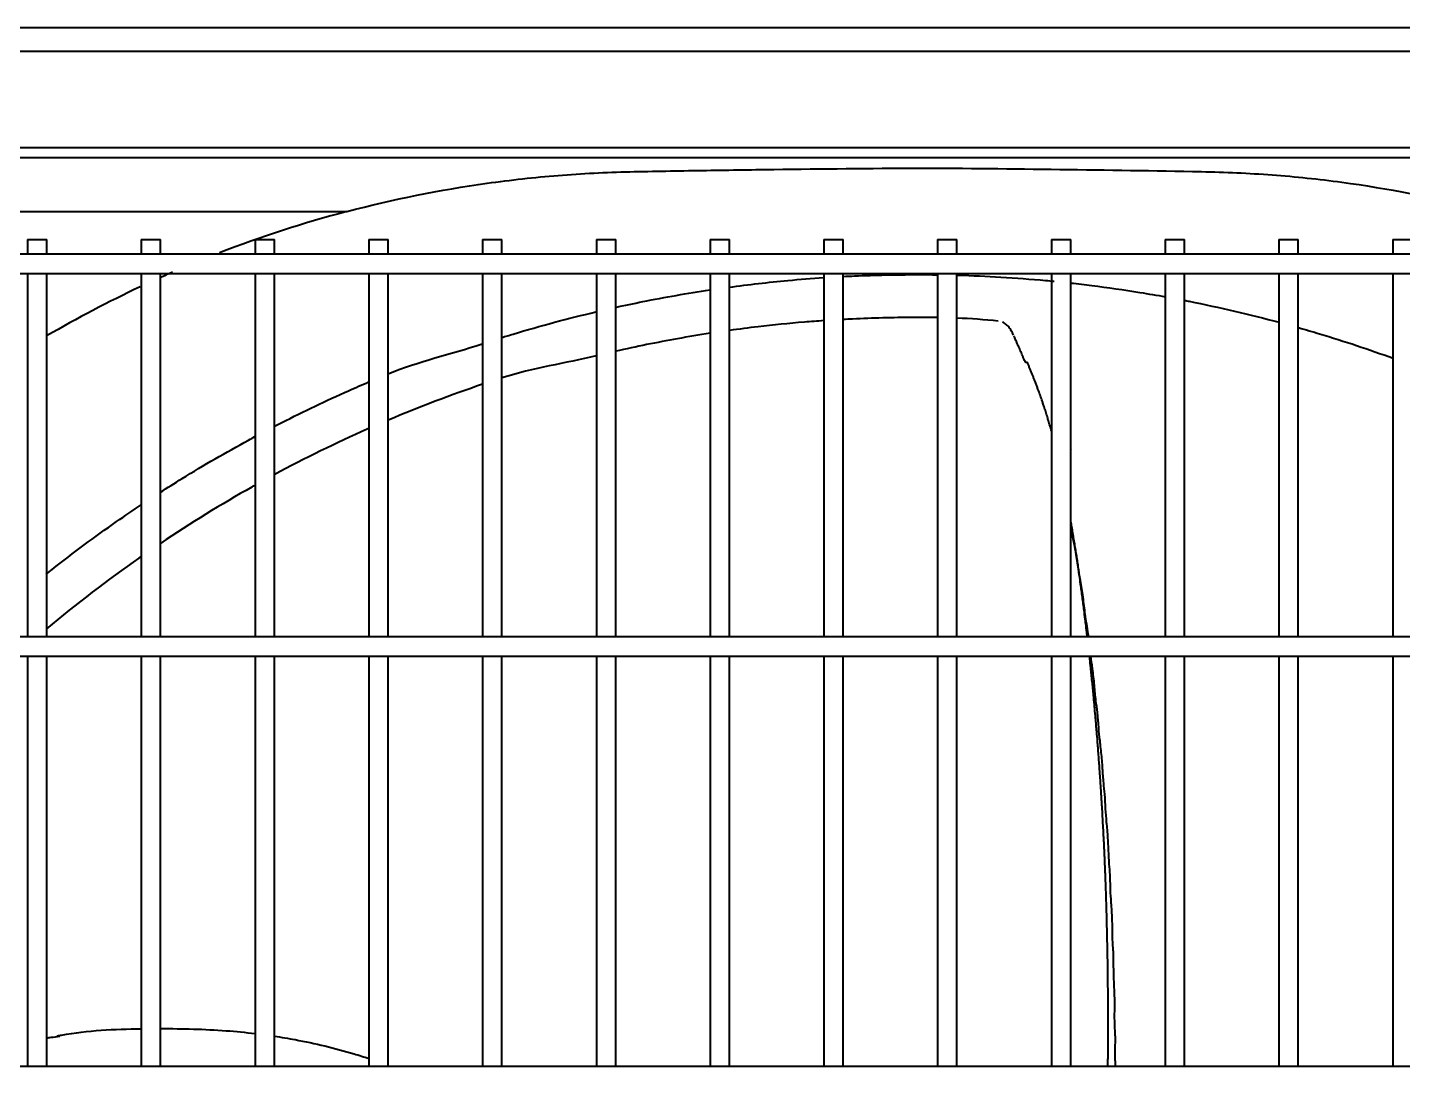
# Model space of a CAD drawing. Extents: x 58467 to 79089, y -33726 to -17391.
# Drawn here: x 72349.59 to 72377.99, y -20091.44 to -20069.97 of the extents above; entities that cross this region are included whole.
import ezdxf

# ---------------------------------------------------------------- set-up
doc = ezdxf.new("R2010")
doc.units = 0
doc.header["$LTSCALE"] = 100
doc.layers.add('+ENTE-ST-DOSEME USTU KONDDRENAJ', color=110, linetype='DOSEMEUSTUKONDENSDRENAJ_LINE', lineweight=40)
doc.linetypes.add('DOSEMEUSTUKONDENSDRENAJ_LINE', pattern='A,300,-40,["CD",Standard,S=15,R=0,X=-35,Y=-7.5],0', length=340)

# ---------------------------------------------------------------- blocks, each defined once
blk = doc.blocks.new('1 VE ZEMİN SAĞ')
at = {"color": 3}
for p, q in [((54067.032, -32771.052, -3.539), (54183.081, -32771.052, -3.539)), ((54183.081, -32771.552, -3.539), (54067.032, -32771.552, -3.539)), ((54072.523, -32773.531, -3.539), (54177.681, -32773.531, -3.539)), ((54177.529, -32773.744, -3.539), (54072.675, -32773.744, -3.539)), ((54135.628, -32774.855, -3.539), (54143.998, -32774.855, -3.539)), ((54137.4, -32775.435, -3.539), (54137.4, -32775.736, -3.539)), ((54137.4, -32775.435, -3.539), (54137.8, -32775.435, -3.539)), ((54137.8, -32775.736, -3.539), (54137.8, -32775.435, -3.539)), ((54139.75, -32775.435, -3.539), (54139.75, -32775.736, -3.539)), ((54139.75, -32775.435, -3.539), (54140.15, -32775.435, -3.539)), ((54140.15, -32775.736, -3.539), (54140.15, -32775.435, -3.539)), ((54142.1, -32775.435, -3.539), (54142.1, -32775.736, -3.539)), ((54142.1, -32775.435, -3.539), (54142.5, -32775.435, -3.539)), ((54142.5, -32775.736, -3.539), (54142.5, -32775.435, -3.539)), ((54144.449, -32775.435, -3.539), (54144.449, -32775.736, -3.539)), ((54144.449, -32775.435, -3.539), (54144.849, -32775.435, -3.539)), ((54144.849, -32775.736, -3.539), (54144.849, -32775.435, -3.539)), ((54146.799, -32775.435, -3.539), (54146.799, -32775.736, -3.539)), ((54146.799, -32775.435, -3.539), (54147.199, -32775.435, -3.539)), ((54147.199, -32775.736, -3.539), (54147.199, -32775.435, -3.539)), ((54149.149, -32775.435, -3.539), (54149.149, -32775.736, -3.539)), ((54149.149, -32775.435, -3.539), (54149.548, -32775.435, -3.539)), ((54149.548, -32775.736, -3.539), (54149.548, -32775.435, -3.539)), ((54151.498, -32775.435, -3.539), (54151.498, -32775.736, -3.539)), ((54151.498, -32775.435, -3.539), (54151.898, -32775.435, -3.539)), ((54151.898, -32775.736, -3.539), (54151.898, -32775.435, -3.539)), ((54153.848, -32775.435, -3.539), (54153.848, -32775.736, -3.539)), ((54153.848, -32775.435, -3.539), (54154.248, -32775.435, -3.539)), ((54154.248, -32775.736, -3.539), (54154.248, -32775.435, -3.539)), ((54156.197, -32775.435, -3.539), (54156.197, -32775.736, -3.539)), ((54156.197, -32775.435, -3.539), (54156.597, -32775.435, -3.539)), ((54156.597, -32775.736, -3.539), (54156.597, -32775.435, -3.539)), ((54158.547, -32775.435, -3.539), (54158.547, -32775.736, -3.539)), ((54158.547, -32775.435, -3.539), (54158.947, -32775.435, -3.539)), ((54158.947, -32775.736, -3.539), (54158.947, -32775.435, -3.539)), ((54160.897, -32775.435, -3.539), (54160.897, -32775.736, -3.539)), ((54160.897, -32775.435, -3.539), (54161.297, -32775.435, -3.539)), ((54161.297, -32775.736, -3.539), (54161.297, -32775.435, -3.539)), ((54163.246, -32775.435, -3.539), (54163.246, -32775.736, -3.539)), ((54163.246, -32775.435, -3.539), (54163.646, -32775.435, -3.539)), ((54163.646, -32775.736, -3.539), (54163.646, -32775.435, -3.539)), ((54165.596, -32775.435, -3.539), (54165.596, -32775.736, -3.539)), ((54165.596, -32775.435, -3.539), (54165.996, -32775.435, -3.539)), ((54177.808, -32775.735, -3.539), (54072.353, -32775.735, -3.539)), ((54072.353, -32776.135, -3.539), (54177.808, -32776.135, -3.539)), ((54137.4, -32776.136, -3.539), (54137.4, -32783.641, -3.539)), ((54137.8, -32783.641, -3.539), (54137.8, -32776.136, -3.539)), ((54139.75, -32776.136, -3.539), (54139.75, -32783.641, -3.539)), ((54140.15, -32783.641, -3.539), (54140.15, -32776.136, -3.539)), ((54142.1, -32776.136, -3.539), (54142.1, -32783.641, -3.539)), ((54142.5, -32783.641, -3.539), (54142.5, -32776.136, -3.539)), ((54144.449, -32776.136, -3.539), (54144.449, -32783.641, -3.539)), ((54144.849, -32783.641, -3.539), (54144.849, -32776.136, -3.539)), ((54146.799, -32776.136, -3.539), (54146.799, -32783.641, -3.539)), ((54147.199, -32783.641, -3.539), (54147.199, -32776.136, -3.539)), ((54149.149, -32776.136, -3.539), (54149.149, -32783.641, -3.539)), ((54149.548, -32783.641, -3.539), (54149.548, -32776.136, -3.539)), ((54151.498, -32776.136, -3.539), (54151.498, -32783.641, -3.539)), ((54151.898, -32783.641, -3.539), (54151.898, -32776.136, -3.539)), ((54153.848, -32776.136, -3.539), (54153.848, -32783.641, -3.539)), ((54154.248, -32783.641, -3.539), (54154.248, -32776.136, -3.539)), ((54156.197, -32776.136, -3.539), (54156.197, -32783.641, -3.539)), ((54156.597, -32783.641, -3.539), (54156.597, -32776.136, -3.539)), ((54158.547, -32776.136, -3.539), (54158.547, -32783.641, -3.539)), ((54158.947, -32783.641, -3.539), (54158.947, -32776.136, -3.539)), ((54160.897, -32776.136, -3.539), (54160.897, -32783.641, -3.539)), ((54161.297, -32783.641, -3.539), (54161.297, -32776.136, -3.539)), ((54163.246, -32776.136, -3.539), (54163.246, -32783.641, -3.539)), ((54163.646, -32783.641, -3.539), (54163.646, -32776.136, -3.539)), ((54165.596, -32776.136, -3.539), (54165.596, -32783.641, -3.539)), ((54158.954, -32779.784, -3.539), (54158.947, -32779.77, -3.539)), ((54158.954, -32779.784, -3.539), (54158.947, -32779.784, -3.539)), ((54184.216, -32783.64, -3.539), (54065.854, -32783.64, -3.539)), ((54065.854, -32784.04, -3.539), (54184.216, -32784.04, -3.539)), ((54137.4, -32784.041, -3.539), (54137.4, -32792.519, -3.539)), ((54137.8, -32792.519, -3.539), (54137.8, -32784.041, -3.539)), ((54139.75, -32784.041, -3.539), (54139.75, -32792.519, -3.539)), ((54140.15, -32792.519, -3.539), (54140.15, -32784.041, -3.539)), ((54142.1, -32784.041, -3.539), (54142.1, -32792.519, -3.539)), ((54142.5, -32792.519, -3.539), (54142.5, -32784.041, -3.539)), ((54144.449, -32784.041, -3.539), (54144.449, -32792.519, -3.539)), ((54144.849, -32792.519, -3.539), (54144.849, -32784.041, -3.539)), ((54146.799, -32784.041, -3.539), (54146.799, -32792.519, -3.539)), ((54147.199, -32792.519, -3.539), (54147.199, -32784.041, -3.539)), ((54149.149, -32784.041, -3.539), (54149.149, -32792.519, -3.539)), ((54149.548, -32792.519, -3.539), (54149.548, -32784.041, -3.539)), ((54151.498, -32784.041, -3.539), (54151.498, -32792.519, -3.539)), ((54151.898, -32792.519, -3.539), (54151.898, -32784.041, -3.539)), ((54153.848, -32784.041, -3.539), (54153.848, -32792.519, -3.539)), ((54154.248, -32792.519, -3.539), (54154.248, -32784.041, -3.539)), ((54156.197, -32784.041, -3.539), (54156.197, -32792.519, -3.539)), ((54156.597, -32792.519, -3.539), (54156.597, -32784.041, -3.539)), ((54158.547, -32784.041, -3.539), (54158.547, -32792.519, -3.539)), ((54158.947, -32792.519, -3.539), (54158.947, -32784.041, -3.539)), ((54160.897, -32784.041, -3.539), (54160.897, -32792.519, -3.539)), ((54161.297, -32792.519, -3.539), (54161.297, -32784.041, -3.539)), ((54163.246, -32784.041, -3.539), (54163.246, -32792.519, -3.539)), ((54163.646, -32792.519, -3.539), (54163.646, -32784.041, -3.539)), ((54165.596, -32784.041, -3.539), (54165.596, -32792.519, -3.539)), ((54184.216, -32792.519, -3.539), (54065.854, -32792.519, -3.539))]:
    blk.add_line(p, q, dxfattribs=at)
for points, knots in [([(54143.998, -32774.855, -3.539), (54144.954, -32774.603, -3.539), (54145.919, -32774.409, -3.539), (54147.38, -32774.202, -3.539), (54147.869, -32774.148, -3.539), (54148.852, -32774.068, -3.539), (54149.345, -32774.045, -3.539), (54150.336, -32774.021, -3.539), (54150.833, -32774.014, -3.539), (54151.825, -32773.998, -3.539), (54152.321, -32773.991, -3.539), (54153.81, -32773.972, -3.539), (54154.804, -32773.962, -3.539), (54155.797, -32773.956, -3.539)], [0, 0, 0, 0, 0.25, 0.25, 0.375, 0.375, 0.5, 0.5, 0.625, 0.625, 0.75, 0.75, 1, 1, 1, 1]), ([(54155.797, -32773.956, -3.539), (54156.772, -32773.962, -3.539), (54157.747, -32773.971, -3.539), (54159.697, -32773.996, -3.539), (54160.672, -32774.01, -3.539), (54162.134, -32774.042, -3.539), (54162.622, -32774.061, -3.539), (54163.591, -32774.134, -3.539), (54164.07, -32774.185, -3.539), (54165.497, -32774.378, -3.539), (54166.43, -32774.559, -3.539), (54167.347, -32774.791, -3.539)], [0, 0, 0, 0, 0.25, 0.25, 0.5, 0.5, 0.625, 0.625, 0.75, 0.75, 1, 1, 1, 1]), ([(54154.246, -32776.196, -3.539), (54154.324, -32776.192, -3.539), (54154.831, -32776.169, -3.539), (54155.339, -32776.162, -3.539), (54155.768, -32776.157, -3.539)], [0, 0, 0, 0, 0.15493, 1, 1, 1, 1]), ([(54151.893, -32776.418, -3.539), (54152.297, -32776.363, -3.539), (54152.947, -32776.29, -3.539), (54153.599, -32776.236, -3.539), (54153.846, -32776.22, -3.539)], [0, 0, 0, 0, 0.622175, 1, 1, 1, 1]), ([(54156.598, -32776.169, -3.539), (54156.605, -32776.169, -3.539), (54156.907, -32776.177, -3.539), (54157.518, -32776.205, -3.539), (54158.179, -32776.256, -3.539), (54158.544, -32776.29, -3.539), (54158.602, -32776.296, -3.539)], [0, 0, 0, 0, 0.009862, 0.452008, 0.912782, 1, 1, 1, 1]), ([(54158.949, -32776.332, -3.539), (54159.094, -32776.349, -3.539), (54159.571, -32776.405, -3.539), (54160.222, -32776.499, -3.539), (54160.726, -32776.585, -3.539), (54160.901, -32776.617, -3.539)], [0, 0, 0, 0, 0.222526, 0.729479, 1, 1, 1, 1]), ([(54149.543, -32776.836, -3.539), (54149.731, -32776.794, -3.539), (54150.378, -32776.658, -3.539), (54151.029, -32776.544, -3.539), (54151.493, -32776.475, -3.539)], [0, 0, 0, 0, 0.290991, 1, 1, 1, 1]), ([(54161.298, -32776.691, -3.539), (54161.33, -32776.697, -3.539), (54161.987, -32776.827, -3.539), (54162.64, -32776.979, -3.539), (54163.254, -32777.144, -3.539)], [0, 0, 0, 0, 0.049766, 1, 1, 1, 1]), ([(54147.196, -32777.459, -3.539), (54147.275, -32777.434, -3.539), (54147.917, -32777.237, -3.539), (54148.567, -32777.063, -3.539), (54149.141, -32776.928, -3.539)], [0, 0, 0, 0, 0.122391, 1, 1, 1, 1]), ([(54153.847, -32777.11, -3.539), (54153.713, -32777.119, -3.539), (54153.259, -32777.154, -3.539), (54152.61, -32777.219, -3.539), (54152.094, -32777.285, -3.539), (54151.898, -32777.313, -3.539)], [0, 0, 0, 0, 0.205527, 0.696848, 1, 1, 1, 1]), ([(54156.196, -32777.046, -3.539), (54156.026, -32777.043, -3.539), (54155.439, -32777.043, -3.539), (54154.79, -32777.058, -3.539), (54154.312, -32777.082, -3.539), (54154.247, -32777.085, -3.539)], [0, 0, 0, 0, 0.25942, 0.898801, 1, 1, 1, 1]), ([(54157.765, -32777.407, -3.539), (54157.748, -32777.375, -3.539), (54157.712, -32777.311, -3.539), (54157.671, -32777.237, -3.539), (54157.616, -32777.188, -3.539), (54157.565, -32777.154, -3.539), (54157.537, -32777.14, -3.539)], [0, 0, 0, 0, 0.181976, 0.413188, 0.708779, 1, 1, 1, 1]), ([(54163.652, -32777.254, -3.539), (54163.798, -32777.296, -3.539), (54164.455, -32777.488, -3.539), (54165.106, -32777.704, -3.539), (54165.608, -32777.886, -3.539)], [0, 0, 0, 0, 0.22069, 1, 1, 1, 1]), ([(54151.498, -32777.371, -3.539), (54151.274, -32777.406, -3.539), (54150.624, -32777.514, -3.539), (54149.975, -32777.646, -3.539), (54149.548, -32777.743, -3.539)], [0, 0, 0, 0, 0.345093, 1, 1, 1, 1]), ([(54158.547, -32779.388, -3.539), (54158.538, -32779.355, -3.539), (54158.518, -32779.284, -3.539), (54158.491, -32779.19, -3.539), (54158.462, -32779.094, -3.539), (54158.432, -32778.996, -3.539), (54158.401, -32778.9, -3.539), (54158.374, -32778.817, -3.539), (54158.346, -32778.734, -3.539), (54158.313, -32778.641, -3.539), (54158.28, -32778.55, -3.539), (54158.251, -32778.471, -3.539), (54158.221, -32778.393, -3.539), (54158.192, -32778.316, -3.539), (54158.157, -32778.23, -3.539), (54158.127, -32778.155, -3.539), (54158.098, -32778.083, -3.539), (54158.072, -32778.022, -3.539), (54158.047, -32777.962, -3.539), (54158.018, -32777.988, -3.539), (54157.989, -32777.921, -3.539), (54157.961, -32777.856, -3.539), (54157.939, -32777.804, -3.539), (54157.915, -32777.749, -3.539), (54157.895, -32777.703, -3.539), (54157.872, -32777.65, -3.539), (54157.854, -32777.609, -3.539), (54157.833, -32777.561, -3.539), (54157.815, -32777.52, -3.539), (54157.8, -32777.485, -3.539), (54157.783, -32777.447, -3.539), (54157.776, -32777.432, -3.539), (54157.774, -32777.427, -3.539)], [0, 0, 0, 0, 0.039009, 0.083366, 0.112937, 0.157294, 0.201651, 0.231222, 0.260794, 0.305151, 0.349508, 0.379079, 0.40865, 0.453007, 0.482579, 0.526936, 0.556507, 0.586078, 0.61565, 0.645221, 0.689578, 0.71915, 0.748721, 0.778292, 0.807864, 0.837435, 0.867006, 0.896578, 0.926149, 0.95572, 0.985292, 1, 1, 1, 1]), ([(54142.492, -32779.296, -3.539), (54142.545, -32779.269, -3.539), (54142.826, -32779.125, -3.539), (54143.336, -32778.873, -3.539), (54143.936, -32778.597, -3.539), (54144.306, -32778.435, -3.539), (54144.444, -32778.376, -3.539)], [0, 0, 0, 0, 0.082272, 0.438667, 0.790874, 1, 1, 1, 1]), ([(54140.139, -32780.659, -3.539), (54140.289, -32780.562, -3.539), (54140.665, -32780.325, -3.539), (54141.271, -32779.962, -3.539), (54141.776, -32779.678, -3.539), (54142.053, -32779.529, -3.539), (54142.098, -32779.504, -3.539)], [0, 0, 0, 0, 0.235493, 0.585637, 0.931817, 1, 1, 1, 1]), ([(54144.449, -32779.338, -3.539), (54144.438, -32779.343, -3.539), (54143.784, -32779.633, -3.539), (54143.132, -32779.951, -3.539), (54142.497, -32780.293, -3.539)], [0, 0, 0, 0, 0.017477, 1, 1, 1, 1]), ([(54142.099, -32780.511, -3.539), (54142.077, -32780.523, -3.539), (54141.419, -32780.893, -3.539), (54140.767, -32781.294, -3.539), (54140.145, -32781.712, -3.539)], [0, 0, 0, 0, 0.033617, 1, 1, 1, 1]), ([(54137.789, -32782.344, -3.539), (54137.829, -32782.312, -3.539), (54138.087, -32782.108, -3.539), (54138.566, -32781.742, -3.539), (54139.181, -32781.299, -3.539), (54139.578, -32781.029, -3.539), (54139.749, -32780.914, -3.539)], [0, 0, 0, 0, 0.062992, 0.40604, 0.74536, 1, 1, 1, 1]), ([(54159.289, -32783.64, -3.539), (54159.286, -32783.61, -3.539), (54159.275, -32783.52, -3.539), (54159.261, -32783.399, -3.539), (54159.242, -32783.247, -3.539), (54159.225, -32783.111, -3.539), (54159.205, -32782.958, -3.539), (54159.187, -32782.822, -3.539), (54159.169, -32782.687, -3.539), (54159.149, -32782.539, -3.539), (54159.13, -32782.407, -3.539), (54159.109, -32782.261, -3.539), (54159.092, -32782.145, -3.539), (54159.071, -32782.001, -3.539), (54159.051, -32781.871, -3.539), (54159.028, -32781.728, -3.539), (54159.007, -32781.598, -3.539), (54158.986, -32781.469, -3.539), (54158.966, -32781.35, -3.539), (54158.952, -32781.273, -3.539), (54158.947, -32781.241, -3.539)], [0, 0, 0, 0, 0.03653, 0.110211, 0.147051, 0.220732, 0.275993, 0.331254, 0.386515, 0.441776, 0.515457, 0.552298, 0.625979, 0.66282, 0.736501, 0.791762, 0.847023, 0.902283, 0.957544, 1, 1, 1, 1]), ([(54159.315, -32783.641, -3.539), (54159.313, -32783.622, -3.539), (54159.293, -32783.462, -3.539), (54159.252, -32783.259, -3.539), (54159.225, -32782.996, -3.539), (54159.193, -32782.747, -3.539), (54159.146, -32782.483, -3.539), (54159.111, -32782.26, -3.539), (54159.086, -32782.074, -3.539), (54159.059, -32781.907, -3.539), (54159.012, -32781.704, -3.539), (54158.978, -32781.492, -3.539), (54158.956, -32781.346, -3.539), (54158.948, -32781.294, -3.539), (54158.947, -32781.291, -3.539)], [0, 0, 0, 0, 0.022704, 0.188294, 0.255944, 0.328946, 0.48653, 0.631631, 0.688105, 0.734898, 0.828723, 0.938324, 0.99671, 1, 1, 1, 1]), ([(54139.749, -32781.982, -3.539), (54139.734, -32781.993, -3.539), (54139.069, -32782.457, -3.539), (54138.415, -32782.956, -3.539), (54137.793, -32783.478, -3.539)], [0, 0, 0, 0, 0.02383, 1, 1, 1, 1]), ([(54159.715, -32792.517, -3.539), (54159.715, -32792.478, -3.539), (54159.716, -32792.407, -3.539), (54159.717, -32792.288, -3.539), (54159.718, -32792.158, -3.539), (54159.718, -32792.012, -3.539), (54159.719, -32791.866, -3.539), (54159.719, -32791.719, -3.539), (54159.719, -32791.571, -3.539), (54159.719, -32791.438, -3.539), (54159.719, -32791.287, -3.539), (54159.718, -32791.151, -3.539), (54159.717, -32790.983, -3.539), (54159.716, -32790.85, -3.539), (54159.714, -32790.686, -3.539), (54159.713, -32790.555, -3.539), (54159.711, -32790.39, -3.539), (54159.708, -32790.259, -3.539), (54159.706, -32790.095, -3.539), (54159.703, -32789.962, -3.539), (54159.7, -32789.795, -3.539), (54159.696, -32789.66, -3.539), (54159.692, -32789.491, -3.539), (54159.688, -32789.339, -3.539), (54159.683, -32789.173, -3.539), (54159.679, -32789.026, -3.539), (54159.674, -32788.878, -3.539), (54159.668, -32788.715, -3.539), (54159.663, -32788.567, -3.539), (54159.656, -32788.404, -3.539), (54159.65, -32788.256, -3.539), (54159.643, -32788.089, -3.539), (54159.636, -32787.938, -3.539), (54159.628, -32787.788, -3.539), (54159.62, -32787.623, -3.539), (54159.612, -32787.476, -3.539), (54159.603, -32787.314, -3.539), (54159.595, -32787.169, -3.539), (54159.585, -32787.008, -3.539), (54159.575, -32786.847, -3.539), (54159.566, -32786.702, -3.539), (54159.555, -32786.54, -3.539), (54159.545, -32786.393, -3.539), (54159.533, -32786.228, -3.539), (54159.522, -32786.082, -3.539), (54159.511, -32785.937, -3.539), (54159.499, -32785.778, -3.539), (54159.486, -32785.62, -3.539), (54159.472, -32785.463, -3.539), (54159.459, -32785.306, -3.539), (54159.446, -32785.164, -3.539), (54159.432, -32785.007, -3.539), (54159.419, -32784.866, -3.539), (54159.404, -32784.707, -3.539), (54159.389, -32784.564, -3.539), (54159.375, -32784.422, -3.539), (54159.359, -32784.266, -3.539), (54159.345, -32784.14, -3.539), (54159.337, -32784.06, -3.539), (54159.335, -32784.041, -3.539)], [0, 0, 0, 0, 0.013718, 0.025238, 0.042517, 0.059796, 0.077075, 0.094355, 0.111634, 0.128913, 0.140433, 0.163472, 0.174991, 0.19803, 0.20955, 0.232588, 0.244108, 0.267147, 0.278666, 0.301705, 0.313225, 0.336264, 0.347783, 0.370822, 0.388101, 0.405381, 0.42266, 0.439939, 0.462978, 0.474498, 0.497537, 0.514816, 0.532095, 0.549374, 0.566653, 0.589692, 0.601212, 0.624251, 0.64153, 0.658809, 0.681848, 0.693368, 0.716407, 0.733686, 0.750965, 0.768244, 0.785524, 0.808563, 0.825842, 0.843121, 0.86616, 0.877679, 0.900718, 0.917998, 0.935277, 0.952556, 0.969835, 0.992874, 1, 1, 1, 1]), ([(54159.871, -32792.51, -3.539), (54159.869, -32792.453, -3.539), (54159.865, -32792.295, -3.539), (54159.867, -32792.129, -3.539), (54159.869, -32791.967, -3.539), (54159.869, -32791.884, -3.539), (54159.859, -32791.731, -3.539), (54159.851, -32791.553, -3.539), (54159.856, -32791.336, -3.539), (54159.857, -32791.083, -3.539), (54159.842, -32790.796, -3.539), (54159.833, -32790.567, -3.539), (54159.833, -32790.386, -3.539), (54159.833, -32790.263, -3.539), (54159.828, -32790.143, -3.539), (54159.814, -32789.975, -3.539), (54159.809, -32789.782, -3.539), (54159.807, -32789.561, -3.539), (54159.798, -32789.322, -3.539), (54159.778, -32789.069, -3.539), (54159.767, -32788.854, -3.539), (54159.764, -32788.682, -3.539), (54159.761, -32788.524, -3.539), (54159.739, -32788.318, -3.539), (54159.729, -32788.096, -3.539), (54159.721, -32787.881, -3.539), (54159.706, -32787.649, -3.539), (54159.681, -32787.404, -3.539), (54159.665, -32787.191, -3.539), (54159.659, -32787.017, -3.539), (54159.65, -32786.854, -3.539), (54159.622, -32786.643, -3.539), (54159.608, -32786.411, -3.539), (54159.594, -32786.193, -3.539), (54159.572, -32785.963, -3.539), (54159.542, -32785.724, -3.539), (54159.523, -32785.512, -3.539), (54159.511, -32785.331, -3.539), (54159.495, -32785.16, -3.539), (54159.46, -32784.943, -3.539), (54159.441, -32784.688, -3.539), (54159.418, -32784.46, -3.539), (54159.39, -32784.253, -3.539), (54159.371, -32784.121, -3.539), (54159.36, -32784.039, -3.539)], [0, 0, 0, 0, 0.020993, 0.060732, 0.0678, 0.074162, 0.086897, 0.117658, 0.135798, 0.155524, 0.197696, 0.23796, 0.254024, 0.266902, 0.278583, 0.291499, 0.323077, 0.341369, 0.36095, 0.402348, 0.440072, 0.454754, 0.466698, 0.490617, 0.521317, 0.539051, 0.558332, 0.59936, 0.637234, 0.652147, 0.664401, 0.689266, 0.720818, 0.739028, 0.758563, 0.799999, 0.837338, 0.851752, 0.864099, 0.891017, 0.924896, 0.944238, 0.965101, 1, 1, 1, 1]), ([(54138.016, -32791.886, -3.539), (54138.046, -32791.88, -3.539), (54138.614, -32791.771, -3.539), (54139.196, -32791.746, -3.539), (54139.749, -32791.739, -3.539)], [0, 0, 0, 0, 0.052096, 1, 1, 1, 1]), ([(54140.15, -32791.736, -3.539), (54140.601, -32791.736, -3.539), (54141.252, -32791.75, -3.539), (54141.902, -32791.814, -3.539), (54142.101, -32791.838, -3.539)], [0, 0, 0, 0, 0.693143, 1, 1, 1, 1]), ([(54137.797, -32791.928, -3.539), (54137.827, -32791.924, -3.539), (54137.917, -32791.912, -3.539), (54138.008, -32791.9, -3.539), (54138.068, -32791.893, -3.539)], [0, 0, 0, 0, 0.329472, 1, 1, 1, 1]), ([(54142.501, -32791.892, -3.539), (54142.644, -32791.914, -3.539), (54143.197, -32792.008, -3.539), (54143.849, -32792.163, -3.539), (54144.351, -32792.32, -3.539), (54144.453, -32792.354, -3.539)], [0, 0, 0, 0, 0.217085, 0.84018, 1, 1, 1, 1])]:
    blk.add_open_spline(points, degree=3, knots=knots, dxfattribs=at)
for points in [[(54143.998, -32774.855, -3.539), (54143.101, -32775.093, -3.539), (54142.223, -32775.378, -3.539), (54141.365, -32775.71, -3.539)], [(54140.398, -32776.107, -3.539), (54140.309, -32776.146, -3.539), (54140.221, -32776.185, -3.539), (54140.133, -32776.225, -3.539)], [(54155.768, -32776.157, -3.539), (54155.911, -32776.158, -3.539), (54156.054, -32776.159, -3.539), (54156.198, -32776.161, -3.539)], [(54139.728, -32776.411, -3.539), (54139.071, -32776.721, -3.539), (54138.426, -32777.059, -3.539), (54137.795, -32777.426, -3.539)], [(54157.451, -32777.118, -3.539), (54157.165, -32777.09, -3.539), (54156.88, -32777.069, -3.539), (54156.597, -32777.057, -3.539)], [(54144.847, -32778.208, -3.539), (54145.486, -32777.947, -3.539), (54146.135, -32777.803, -3.539), (54146.792, -32777.588, -3.539)], [(54149.148, -32777.837, -3.539), (54148.5, -32777.995, -3.539), (54147.85, -32778.084, -3.539), (54147.199, -32778.293, -3.539)], [(54146.799, -32778.425, -3.539), (54146.148, -32778.644, -3.539), (54145.498, -32778.891, -3.539), (54144.848, -32779.166, -3.539)]]:
    blk.add_open_spline(points, degree=3, dxfattribs=at)

msp = doc.modelspace()

# ---------------------------------------------------------------- block references
at = {"layer": '+ENTE-ST-DOSEME USTU KONDDRENAJ', "color": 3, "linetype": 'Continuous'}
msp.add_blockref('1 VE ZEMİN SAĞ', (18212.194, 12701.082), dxfattribs=at)

doc.saveas('drawing.dxf')
